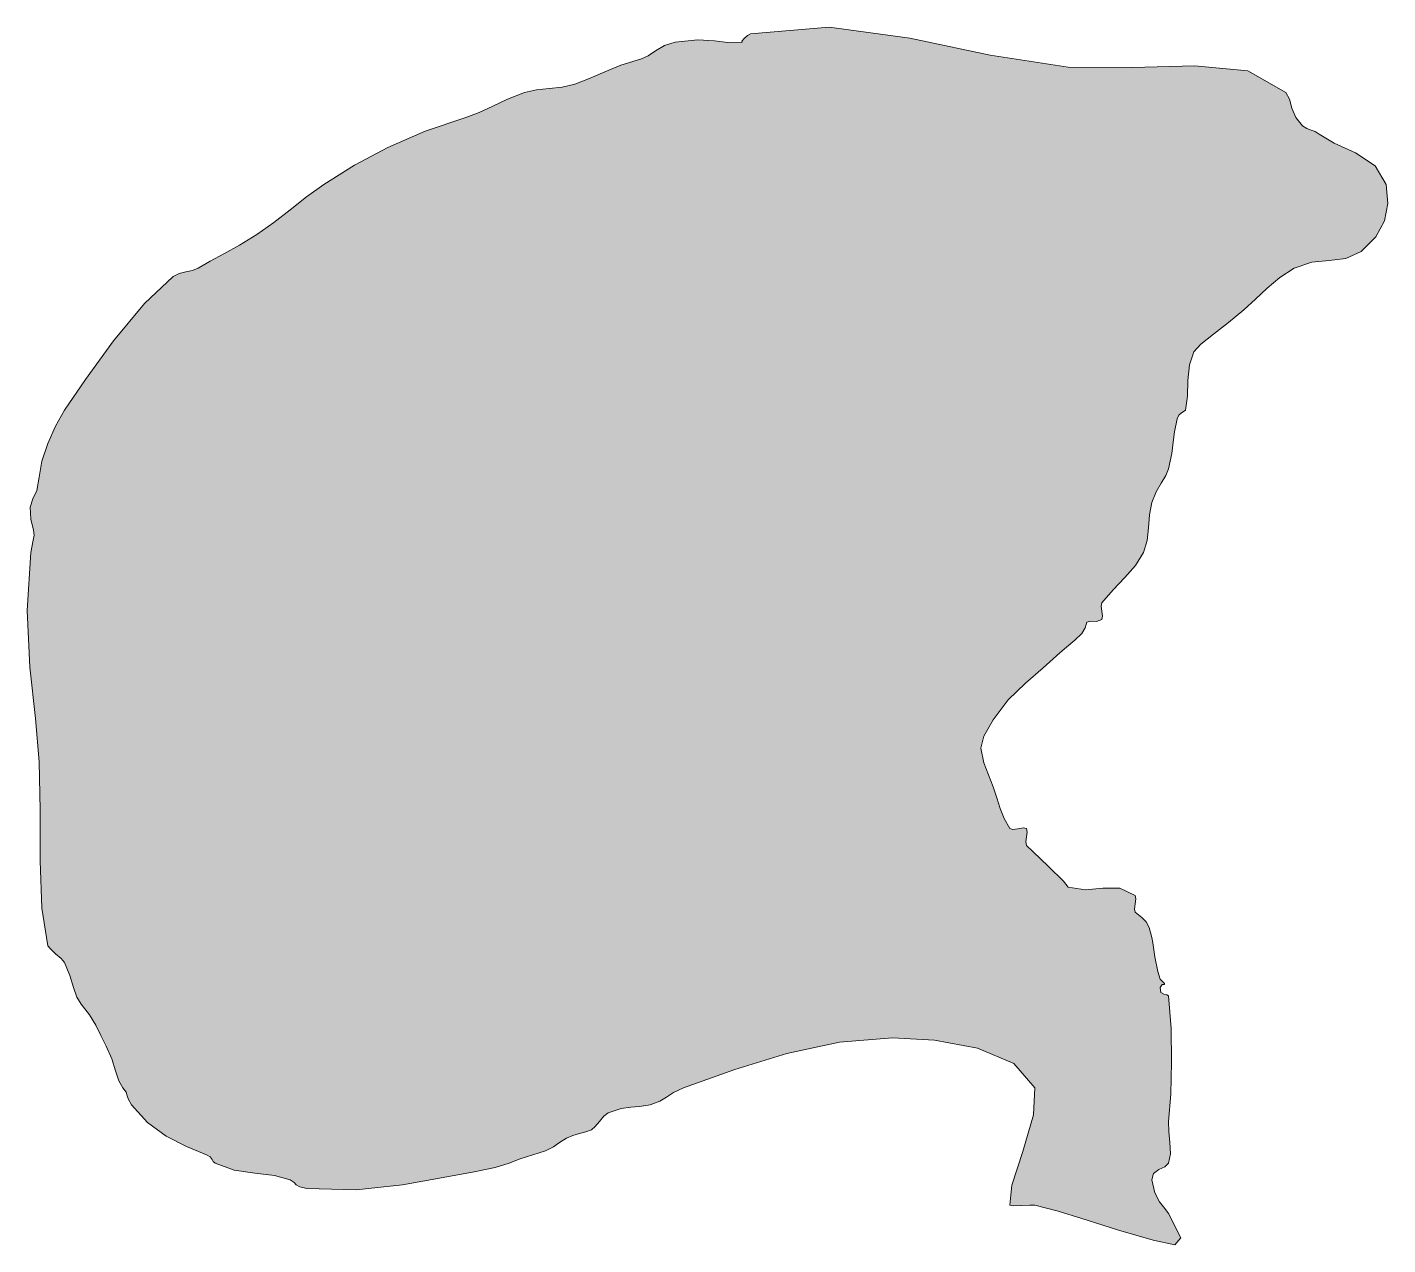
# Model space of a CAD drawing. Header units: inches. Extents: x 18 to 851, y -500 to 848.
# Drawn here: x 833.79 to 851.01, y -183.57 to -168.16 of the extents above; entities that cross this region are included whole.
import ezdxf

# ---------------------------------------------------------------- set-up
doc = ezdxf.new("R2010")
doc.units = ezdxf.units.IN
doc.header["$MEASUREMENT"] = 0
doc.layers.add('Layer 1', color=7, linetype='Continuous')

msp = doc.modelspace()

# ---------------------------------------------------------------- hatches: boundary and pattern name
at = {"layer": 'Layer 1', "true_color": 0xffffff}
msp.add_hatch(color=7, dxfattribs=at).paths.add_polyline_path([(842.84, -168.346), (842.839, -168.332), (842.868, -168.298), (842.91, -168.262), (842.946, -168.24), (843.942, -168.156), (844.965, -168.295), (845.982, -168.512), (846.97, -168.664), (847.781, -168.668), (848.566, -168.644), (849.241, -168.708), (849.723, -168.981), (849.768, -169.068), (849.8, -169.18), (849.848, -169.299), (849.935, -169.405), (849.991, -169.44), (850.045, -169.458), (850.096, -169.476), (850.146, -169.511), (850.337, -169.623), (850.604, -169.746), (850.854, -169.911), (850.993, -170.146), (851.014, -170.389), (850.973, -170.607), (850.862, -170.808), (850.676, -170.993), (850.481, -171.084), (850.271, -171.108), (850.051, -171.129), (849.828, -171.205), (849.646, -171.325), (849.488, -171.459), (849.341, -171.598), (849.193, -171.734), (848.999, -171.893), (848.807, -172.04), (848.648, -172.166), (848.558, -172.264), (848.502, -172.431), (848.483, -172.627), (848.477, -172.827), (848.452, -173.005), (848.438, -173.015), (848.404, -173.036), (848.369, -173.068), (848.346, -173.111), (848.312, -173.277), (848.299, -173.408), (848.281, -173.55), (848.24, -173.746), (848.204, -173.831), (848.146, -173.926), (848.082, -174.036), (848.028, -174.17), (847.998, -174.328), (847.985, -174.492), (847.968, -174.653), (847.923, -174.805), (847.82, -174.968), (847.687, -175.121), (847.538, -175.275), (847.393, -175.44), (847.385, -175.485), (847.396, -175.549), (847.403, -175.612), (847.393, -175.652), (847.325, -175.677), (847.259, -175.675), (847.206, -175.688), (847.182, -175.758), (847.142, -175.829), (847.052, -175.915), (846.947, -176.001), (846.863, -176.075), (846.653, -176.266), (846.429, -176.457), (846.209, -176.67), (846.017, -176.923), (845.899, -177.127), (845.862, -177.281), (845.902, -177.468), (846.017, -177.77), (846.064, -177.909), (846.107, -178.043), (846.158, -178.173), (846.229, -178.299), (846.268, -178.31), (846.332, -178.301), (846.397, -178.291), (846.44, -178.299), (846.451, -178.342), (846.441, -178.404), (846.432, -178.467), (846.44, -178.511), (846.523, -178.589), (846.72, -178.777), (846.908, -178.965), (846.97, -179.04), (847.186, -179.075), (847.408, -179.054), (847.623, -179.053), (847.816, -179.146), (847.826, -179.188), (847.816, -179.253), (847.807, -179.317), (847.816, -179.357), (847.902, -179.426), (847.956, -179.477), (847.992, -179.549), (848.028, -179.676), (848.038, -179.744), (848.067, -179.921), (848.104, -180.106), (848.134, -180.205), (848.188, -180.261), (848.187, -180.271), (848.158, -180.273), (848.134, -180.311), (848.14, -180.373), (848.177, -180.396), (848.219, -180.402), (848.24, -180.417), (848.271, -180.828), (848.277, -181.256), (848.266, -181.662), (848.24, -182.005), (848.241, -182.132), (848.256, -182.273), (848.262, -182.414), (848.24, -182.534), (848.191, -182.58), (848.116, -182.615), (848.05, -182.663), (848.028, -182.746), (848.066, -182.908), (848.126, -183.024), (848.19, -183.106), (848.24, -183.17), (848.396, -183.479), (848.318, -183.566), (848.043, -183.509), (847.604, -183.381), (847.408, -183.32), (847.142, -183.232), (846.842, -183.14), (846.546, -183.063), (846.483, -183.064), (846.38, -183.071), (846.28, -183.074), (846.229, -183.063), (846.254, -182.813), (846.394, -182.384), (846.529, -181.923), (846.546, -181.581), (846.281, -181.271), (845.822, -181.076), (845.275, -180.975), (844.746, -180.946), (844.074, -181.002), (843.407, -181.146), (842.748, -181.348), (842.099, -181.581), (841.975, -181.64), (841.886, -181.697), (841.799, -181.75), (841.676, -181.793), (841.544, -181.815), (841.432, -181.824), (841.309, -181.843), (841.146, -181.898), (841.093, -181.94), (841.036, -182.006), (840.981, -182.07), (840.935, -182.11), (840.864, -182.136), (840.783, -182.157), (840.699, -182.182), (840.617, -182.217), (840.529, -182.272), (840.453, -182.326), (840.354, -182.377), (840.193, -182.429), (840.034, -182.479), (839.893, -182.534), (839.716, -182.59), (839.452, -182.641), (839.056, -182.715), (838.545, -182.809), (837.957, -182.871), (837.334, -182.852), (837.242, -182.832), (837.199, -182.808), (837.172, -182.778), (837.123, -182.746), (836.922, -182.691), (836.674, -182.662), (836.413, -182.621), (836.17, -182.534), (836.148, -182.513), (836.132, -182.485), (836.108, -182.455), (836.063, -182.429), (835.807, -182.321), (835.553, -182.19), (835.316, -182.02), (835.111, -181.793), (835.075, -181.729), (835.06, -181.68), (835.044, -181.634), (835.005, -181.581), (834.951, -181.49), (834.911, -181.364), (834.865, -181.214), (834.793, -181.052), (834.725, -180.918), (834.66, -180.786), (834.583, -180.654), (834.476, -180.522), (834.421, -180.433), (834.38, -180.308), (834.334, -180.158), (834.264, -179.993), (834.222, -179.945), (834.152, -179.883), (834.086, -179.822), (834.052, -179.781), (833.976, -179.305), (833.956, -178.707), (833.957, -178.064), (833.946, -177.452), (833.896, -176.904), (833.828, -176.254), (833.793, -175.54), (833.84, -174.805), (833.867, -174.65), (833.879, -174.584), (833.871, -174.522), (833.84, -174.382), (833.83, -174.229), (833.865, -174.125), (833.914, -174.018), (833.946, -173.852), (833.98, -173.65), (834.052, -173.427), (834.15, -173.204), (834.264, -173.005), (834.529, -172.614), (834.887, -172.127), (835.277, -171.655), (835.641, -171.311), (835.716, -171.273), (835.8, -171.254), (835.883, -171.235), (835.958, -171.205), (836.108, -171.118), (836.28, -171.025), (836.478, -170.916), (836.699, -170.781), (836.916, -170.629), (837.122, -170.467), (837.328, -170.304), (837.546, -170.146), (837.935, -169.904), (838.359, -169.677), (838.828, -169.472), (839.346, -169.299), (839.515, -169.236), (839.686, -169.155), (839.871, -169.065), (840.087, -168.981), (840.241, -168.947), (840.401, -168.93), (840.563, -168.913), (840.723, -168.876), (840.92, -168.8), (841.102, -168.719), (841.306, -168.637), (841.569, -168.558), (841.651, -168.519), (841.747, -168.454), (841.859, -168.389), (841.993, -168.346), (842.281, -168.318), (842.49, -168.329), (842.662, -168.348)])

# ---------------------------------------------------------------- linework, layer by layer
at = {"layer": 'Layer 1', "lineweight": 0}
msp.add_lwpolyline([(842.84, -168.346), (842.839, -168.332), (842.868, -168.298), (842.91, -168.262), (842.946, -168.24), (843.942, -168.156), (844.965, -168.295), (845.982, -168.512), (846.97, -168.664), (847.781, -168.668), (848.566, -168.644), (849.241, -168.708), (849.723, -168.981), (849.768, -169.068), (849.8, -169.18), (849.848, -169.299), (849.935, -169.405), (849.991, -169.44), (850.045, -169.458), (850.096, -169.476), (850.146, -169.511), (850.337, -169.623), (850.604, -169.746), (850.854, -169.911), (850.993, -170.146), (851.014, -170.389), (850.973, -170.607), (850.862, -170.808), (850.676, -170.993), (850.481, -171.084), (850.271, -171.108), (850.051, -171.129), (849.828, -171.205), (849.646, -171.325), (849.488, -171.459), (849.341, -171.598), (849.193, -171.734), (848.999, -171.893), (848.807, -172.04), (848.648, -172.166), (848.558, -172.264), (848.502, -172.431), (848.483, -172.627), (848.477, -172.827), (848.452, -173.005), (848.438, -173.015), (848.404, -173.036), (848.369, -173.068), (848.346, -173.111), (848.312, -173.277), (848.299, -173.408), (848.281, -173.55), (848.24, -173.746), (848.204, -173.831), (848.146, -173.926), (848.082, -174.036), (848.028, -174.17), (847.998, -174.328), (847.985, -174.492), (847.968, -174.653), (847.923, -174.805), (847.82, -174.968), (847.687, -175.121), (847.538, -175.275), (847.393, -175.44), (847.385, -175.485), (847.396, -175.549), (847.403, -175.612), (847.393, -175.652), (847.325, -175.677), (847.259, -175.675), (847.206, -175.688), (847.182, -175.758), (847.142, -175.829), (847.052, -175.915), (846.947, -176.001), (846.863, -176.075), (846.653, -176.266), (846.429, -176.457), (846.209, -176.67), (846.017, -176.923), (845.899, -177.127), (845.862, -177.281), (845.902, -177.468), (846.017, -177.77), (846.064, -177.909), (846.107, -178.043), (846.158, -178.173), (846.229, -178.299), (846.268, -178.31), (846.332, -178.301), (846.397, -178.291), (846.44, -178.299), (846.451, -178.342), (846.441, -178.404), (846.432, -178.467), (846.44, -178.511), (846.523, -178.589), (846.72, -178.777), (846.908, -178.965), (846.97, -179.04), (847.186, -179.075), (847.408, -179.054), (847.623, -179.053), (847.816, -179.146), (847.826, -179.188), (847.816, -179.253), (847.807, -179.317), (847.816, -179.357), (847.902, -179.426), (847.956, -179.477), (847.992, -179.549), (848.028, -179.676), (848.038, -179.744), (848.067, -179.921), (848.104, -180.106), (848.134, -180.205), (848.188, -180.261), (848.187, -180.271), (848.158, -180.273), (848.134, -180.311), (848.14, -180.373), (848.177, -180.396), (848.219, -180.402), (848.24, -180.417), (848.271, -180.828), (848.277, -181.256), (848.266, -181.662), (848.24, -182.005), (848.241, -182.132), (848.256, -182.273), (848.262, -182.414), (848.24, -182.534), (848.191, -182.58), (848.116, -182.615), (848.05, -182.663), (848.028, -182.746), (848.066, -182.908), (848.126, -183.024), (848.19, -183.106), (848.24, -183.17), (848.396, -183.479), (848.318, -183.566), (848.043, -183.509), (847.604, -183.381), (847.408, -183.32), (847.142, -183.232), (846.842, -183.14), (846.546, -183.063), (846.483, -183.064), (846.38, -183.071), (846.28, -183.074), (846.229, -183.063), (846.254, -182.813), (846.394, -182.384), (846.529, -181.923), (846.546, -181.581), (846.281, -181.271), (845.822, -181.076), (845.275, -180.975), (844.746, -180.946), (844.074, -181.002), (843.407, -181.146), (842.748, -181.348), (842.099, -181.581), (841.975, -181.64), (841.886, -181.697), (841.799, -181.75), (841.676, -181.793), (841.544, -181.815), (841.432, -181.824), (841.309, -181.843), (841.146, -181.898), (841.093, -181.94), (841.036, -182.006), (840.981, -182.07), (840.935, -182.11), (840.864, -182.136), (840.783, -182.157), (840.699, -182.182), (840.617, -182.217), (840.529, -182.272), (840.453, -182.326), (840.354, -182.377), (840.193, -182.429), (840.034, -182.479), (839.893, -182.534), (839.716, -182.59), (839.452, -182.641), (839.056, -182.715), (838.545, -182.809), (837.957, -182.871), (837.334, -182.852), (837.242, -182.832), (837.199, -182.808), (837.172, -182.778), (837.123, -182.746), (836.922, -182.691), (836.674, -182.662), (836.413, -182.621), (836.17, -182.534), (836.148, -182.513), (836.132, -182.485), (836.108, -182.455), (836.063, -182.429), (835.807, -182.321), (835.553, -182.19), (835.316, -182.02), (835.111, -181.793), (835.075, -181.729), (835.06, -181.68), (835.044, -181.634), (835.005, -181.581), (834.951, -181.49), (834.911, -181.364), (834.865, -181.214), (834.793, -181.052), (834.725, -180.918), (834.66, -180.786), (834.583, -180.654), (834.476, -180.522), (834.421, -180.433), (834.38, -180.308), (834.334, -180.158), (834.264, -179.993), (834.222, -179.945), (834.152, -179.883), (834.086, -179.822), (834.052, -179.781), (833.976, -179.305), (833.956, -178.707), (833.957, -178.064), (833.946, -177.452), (833.896, -176.904), (833.828, -176.254), (833.793, -175.54), (833.84, -174.805), (833.867, -174.65), (833.879, -174.584), (833.871, -174.522), (833.84, -174.382), (833.83, -174.229), (833.865, -174.125), (833.914, -174.018), (833.946, -173.852), (833.98, -173.65), (834.052, -173.427), (834.15, -173.204), (834.264, -173.005), (834.529, -172.614), (834.887, -172.127), (835.277, -171.655), (835.641, -171.311), (835.716, -171.273), (835.8, -171.254), (835.883, -171.235), (835.958, -171.205), (836.108, -171.118), (836.28, -171.025), (836.478, -170.916), (836.699, -170.781), (836.916, -170.629), (837.122, -170.467), (837.328, -170.304), (837.546, -170.146), (837.935, -169.904), (838.359, -169.677), (838.828, -169.472), (839.346, -169.299), (839.515, -169.236), (839.686, -169.155), (839.871, -169.065), (840.087, -168.981), (840.241, -168.947), (840.401, -168.93), (840.563, -168.913), (840.723, -168.876), (840.92, -168.8), (841.102, -168.719), (841.306, -168.637), (841.569, -168.558), (841.651, -168.519), (841.747, -168.454), (841.859, -168.389), (841.993, -168.346), (842.281, -168.318), (842.49, -168.329), (842.662, -168.348), (842.84, -168.346), (842.84, -168.346)], dxfattribs=at)

doc.saveas('drawing.dxf')
